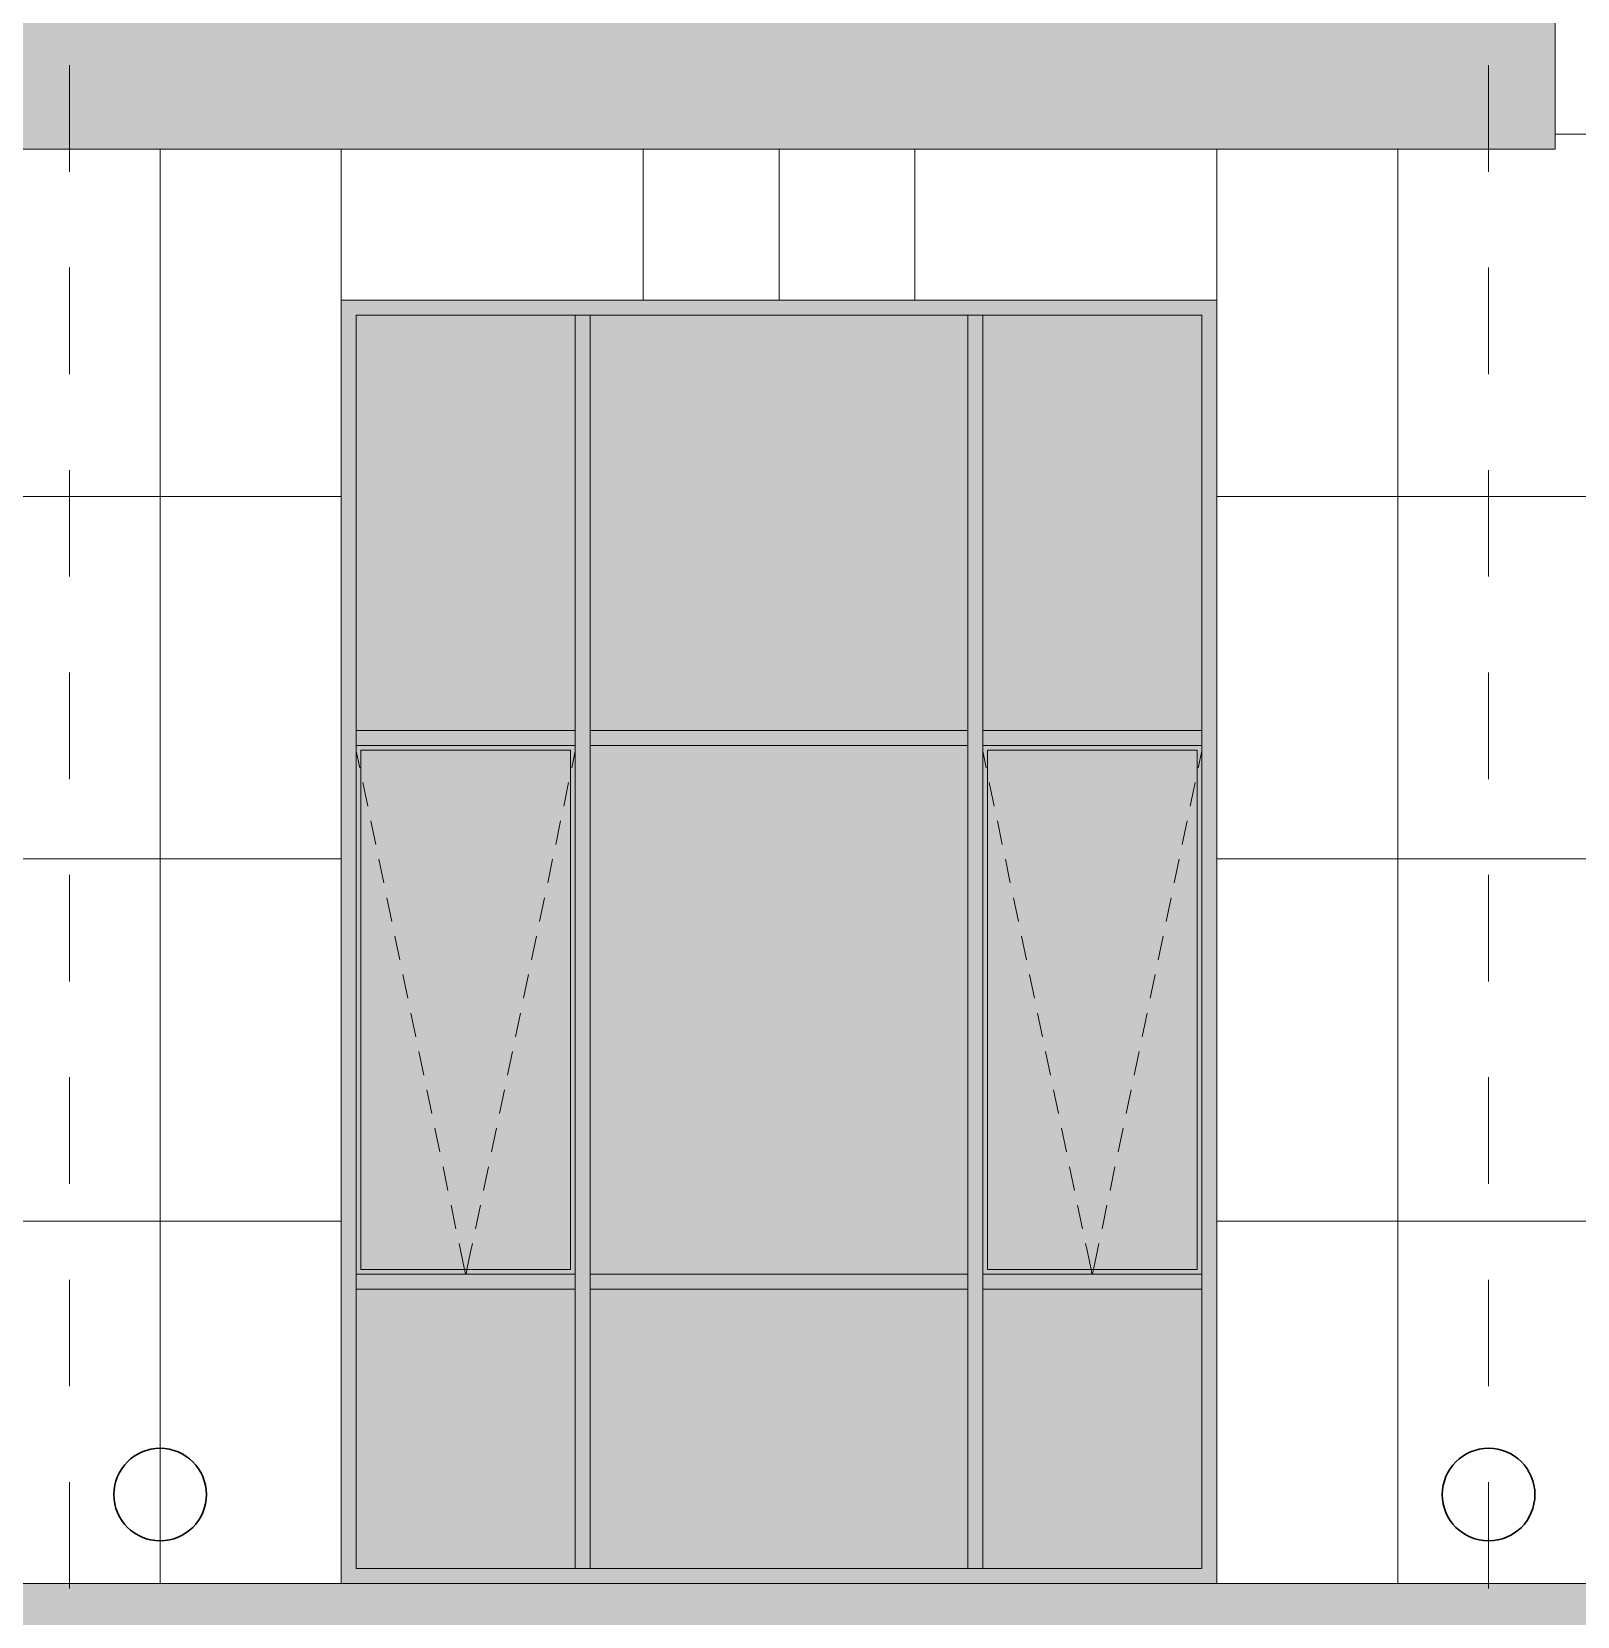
# Model space of a CAD drawing. Header units: millimetres. Extents: x 1499747 to 4230374, y -28481 to 441852.
# Drawn here: x 4059217 to 4064336, y 363720 to 368967 of the extents above; entities that cross this region are included whole.
import ezdxf

# ---------------------------------------------------------------- set-up
doc = ezdxf.new("R2010")
doc.units = ezdxf.units.MM
doc.header["$MEASUREMENT"] = 0
doc.layers.add('Чертеж и Рисунок', color=7, linetype='Continuous')

msp = doc.modelspace()

# ---------------------------------------------------------------- hatches: boundary and pattern name
at = {"layer": 'Чертеж и Рисунок', "linetype": 'Continuous', "lineweight": 0, "true_color": 0xffffff}
msp.add_hatch(color=7, dxfattribs=at).paths.add_polyline_path([(4064261.98867, 369078.36428), (4035991.94548, 369078.36428), (4035991.94548, 368578.36352), (4064261.98867, 368578.36352)])
at = {"layer": 'Чертеж и Рисунок', "linetype": 'Continuous', "lineweight": 0, "true_color": 0x2e2e2e}
for points in [[(4060241.98253, 367128.3613), (4060291.9826, 367128.3613), (4060291.9826, 368028.36268), (4060241.98253, 368078.36275)], [(4061041.98375, 368078.36275), (4060241.98253, 368078.36275), (4060291.9826, 368028.36268), (4061041.98375, 368028.36268)], [(4061041.98375, 368078.36275), (4061041.98375, 368028.36268), (4061691.98474, 368028.36268), (4061691.98474, 368078.36275)], [(4061691.98474, 368028.36268), (4062341.98574, 368028.36268), (4062341.98574, 368078.36275), (4061691.98474, 368078.36275)], [(4062341.98574, 368078.36275), (4062341.98574, 368028.36268), (4063091.98688, 368028.36268), (4063141.98696, 368078.36275)], [(4063141.98696, 367128.3613), (4063141.98696, 368078.36275), (4063091.98688, 368028.36268), (4063091.98688, 367128.3613)], [(4061016.98371, 368028.36268), (4061016.98371, 367128.3613), (4061066.98379, 367128.3613), (4061066.98379, 368028.36268)], [(4062316.9857, 368028.36268), (4062316.9857, 367128.3613), (4062366.98577, 367128.3613), (4062366.98577, 368028.36268)], [(4060241.98253, 366628.36054), (4060291.9826, 366628.36054), (4060291.9826, 367128.3613), (4060241.98253, 367128.3613)], [(4061016.98371, 367128.3613), (4061016.98371, 366628.36054), (4061066.98379, 366628.36054), (4061066.98379, 367128.3613)], [(4062316.9857, 367128.3613), (4062316.9857, 366628.36054), (4062366.98577, 366628.36054), (4062366.98577, 367128.3613)], [(4063141.98696, 366628.36054), (4063141.98696, 367128.3613), (4063091.98688, 367128.3613), (4063091.98688, 366628.36054)], [(4060291.9826, 366653.36058), (4060291.9826, 366603.3605), (4061016.98371, 366603.3605), (4061016.98371, 366653.36058)], [(4061066.98379, 366603.3605), (4061691.98474, 366603.3605), (4061691.98474, 366653.36058), (4061066.98379, 366653.36058)], [(4061691.98474, 366603.3605), (4062316.9857, 366603.3605), (4062316.9857, 366653.36058), (4061691.98474, 366653.36058)], [(4062366.98577, 366653.36058), (4062366.98577, 366603.3605), (4063091.98688, 366603.3605), (4063091.98688, 366653.36058)], [(4060241.98253, 366228.35993), (4060291.9826, 366228.35993), (4060291.9826, 366628.36054), (4060241.98253, 366628.36054)], [(4061016.98371, 366628.36054), (4061016.98371, 366228.35993), (4061066.98379, 366228.35993), (4061066.98379, 366628.36054)], [(4062316.9857, 366628.36054), (4062316.9857, 366228.35993), (4062366.98577, 366228.35993), (4062366.98577, 366628.36054)], [(4063141.98696, 366228.35993), (4063141.98696, 366628.36054), (4063091.98688, 366628.36054), (4063091.98688, 366228.35993)], [(4060241.98253, 364828.35779), (4060291.9826, 364828.35779), (4060291.9826, 366228.35993), (4060241.98253, 366228.35993)], [(4061016.98371, 366228.35993), (4061016.98371, 364828.35779), (4061066.98379, 364828.35779), (4061066.98379, 366228.35993)], [(4062316.9857, 366228.35993), (4062316.9857, 364828.35779), (4062366.98577, 364828.35779), (4062366.98577, 366228.35993)], [(4063141.98696, 364828.35779), (4063141.98696, 366228.35993), (4063091.98688, 366228.35993), (4063091.98688, 364828.35779)], [(4060291.9826, 364853.35783), (4060291.9826, 364803.35775), (4061016.98371, 364803.35775), (4061016.98371, 364853.35783)], [(4061066.98379, 364803.35775), (4061691.98474, 364803.35775), (4061691.98474, 364853.35783), (4061066.98379, 364853.35783)], [(4061691.98474, 364803.35775), (4062316.9857, 364803.35775), (4062316.9857, 364853.35783), (4061691.98474, 364853.35783)], [(4062366.98577, 364853.35783), (4062366.98577, 364803.35775), (4063091.98688, 364803.35775), (4063091.98688, 364853.35783)], [(4060241.98253, 364828.35779), (4060241.98253, 363828.35626), (4060291.9826, 363878.35634), (4060291.9826, 364828.35779)], [(4061066.98379, 364828.35779), (4061016.98371, 364828.35779), (4061016.98371, 363878.35634), (4061066.98379, 363878.35634)], [(4062316.9857, 364828.35779), (4062316.9857, 363878.35634), (4062366.98577, 363878.35634), (4062366.98577, 364828.35779)], [(4063141.98696, 364828.35779), (4063091.98688, 364828.35779), (4063091.98688, 363878.35634), (4063141.98696, 363828.35626)], [(4061041.98375, 363828.35626), (4061041.98375, 363878.35634), (4060291.9826, 363878.35634), (4060241.98253, 363828.35626)], [(4061691.98474, 363828.35626), (4061691.98474, 363878.35634), (4061041.98375, 363878.35634), (4061041.98375, 363828.35626)], [(4061691.98474, 363828.35626), (4062341.98574, 363828.35626), (4062341.98574, 363878.35634), (4061691.98474, 363878.35634)], [(4062341.98574, 363828.35626), (4063141.98696, 363828.35626), (4063091.98688, 363878.35634), (4062341.98574, 363878.35634)]]:
    msp.add_hatch(color=250, dxfattribs=at).paths.add_polyline_path(points)
at = {"layer": 'Чертеж и Рисунок', "linetype": 'Continuous', "lineweight": 0, "true_color": 0x84adf9}
for points in [[(4060291.9826, 366653.36058), (4061016.98371, 366653.36058), (4061016.98371, 367128.3613), (4061016.98371, 368028.36268), (4060291.9826, 368028.36268)], [(4061066.98379, 368028.36268), (4061066.98379, 366653.36058), (4062316.9857, 366653.36058), (4062316.9857, 368028.36268)], [(4062366.98577, 368028.36268), (4062366.98577, 366653.36058), (4063091.98688, 366653.36058), (4063091.98688, 367128.3613), (4063091.98688, 368028.36268)], [(4061001.98369, 364868.35785), (4061001.98369, 366588.36048), (4060306.98263, 366588.36048), (4060306.98263, 364868.35785)], [(4061066.98379, 364853.35783), (4062316.9857, 364853.35783), (4062316.9857, 366603.3605), (4061066.98379, 366603.3605)], [(4063076.98686, 364868.35785), (4063076.98686, 366588.36048), (4062381.9858, 366588.36048), (4062381.9858, 364868.35785)], [(4060291.9826, 364803.35775), (4060291.9826, 363878.35634), (4061016.98371, 363878.35634), (4061016.98371, 364803.35775)], [(4061066.98379, 364803.35775), (4061066.98379, 363878.35634), (4062316.9857, 363878.35634), (4062316.9857, 364803.35775)], [(4062366.98577, 364803.35775), (4062366.98577, 363878.35634), (4063091.98688, 363878.35634), (4063091.98688, 364803.35775)]]:
    msp.add_hatch(color=161, dxfattribs=at).paths.add_polyline_path(points)
at = {"layer": 'Чертеж и Рисунок', "linetype": 'Continuous', "lineweight": 0, "true_color": 0xf7fdff}
for points in [[(4060291.9826, 364853.35783), (4060306.98263, 364868.35785), (4060306.98263, 366588.36048), (4060291.9826, 366603.3605), (4060291.9826, 366228.35993)], [(4060291.9826, 366603.3605), (4060306.98263, 366588.36048), (4061001.98369, 366588.36048), (4061016.98371, 366603.3605)], [(4061001.98369, 366588.36048), (4061001.98369, 364868.35785), (4061016.98371, 364853.35783), (4061016.98371, 366228.35993), (4061016.98371, 366603.3605)], [(4062366.98577, 364853.35783), (4062381.9858, 364868.35785), (4062381.9858, 366588.36048), (4062366.98577, 366603.3605), (4062366.98577, 366228.35993)], [(4062366.98577, 366603.3605), (4062381.9858, 366588.36048), (4063076.98686, 366588.36048), (4063091.98688, 366603.3605)], [(4063076.98686, 366588.36048), (4063076.98686, 364868.35785), (4063091.98688, 364853.35783), (4063091.98688, 366228.35993), (4063091.98688, 366603.3605)], [(4060306.98263, 364868.35785), (4060291.9826, 364853.35783), (4061016.98371, 364853.35783), (4061001.98369, 364868.35785)], [(4062381.9858, 364868.35785), (4062366.98577, 364853.35783), (4063091.98688, 364853.35783), (4063076.98686, 364868.35785)]]:
    msp.add_hatch(color=7, dxfattribs=at).paths.add_polyline_path(points)
at = {"layer": 'Чертеж и Рисунок', "linetype": 'Continuous', "lineweight": 0, "true_color": 0x7f7f7f}
for points in [[(4059016.98066, 363828.35626), (4059016.98066, 359728.35), (4059666.98165, 359728.35), (4059666.98165, 363828.35626)], [(4059666.98165, 363828.35626), (4059666.98165, 363628.35595), (4063716.98784, 363628.35595), (4063716.98784, 363828.35626)], [(4063716.98784, 363828.35626), (4063716.98784, 359728.35), (4064366.98883, 359728.35), (4064366.98883, 363828.35626)]]:
    msp.add_hatch(color=8, dxfattribs=at).paths.add_polyline_path(points)

# ---------------------------------------------------------------- linework, layer by layer
at = {"color": 4, "lineweight": 30}
for centre in [(4059642.28161, 364122.94576), (4064041.98833, 364122.94576)]:
    msp.add_circle(centre, 153.33953, dxfattribs=at)
at = {"layer": 'Чертеж и Рисунок', "color": 255, "linetype": 'Continuous', "lineweight": 0}
for points in [[(4064261.98867, 368578.36352), (4064261.98867, 369078.36428)], [(4035991.94548, 368578.36352), (4064261.98867, 368578.36352)]]:
    msp.add_lwpolyline(points, dxfattribs=at)
at = {"layer": 'Чертеж и Рисунок', "color": 8, "linetype": 'Continuous', "lineweight": 15}
for points in [[(4059341.98115, 368856.16394), (4059341.98115, 368503.3634)], [(4064041.98833, 368856.16394), (4064041.98833, 368503.3634)], [(4059341.98115, 368185.86292), (4059341.98115, 367833.16238)], [(4064041.98833, 368185.86292), (4064041.98833, 367833.16238)], [(4059341.98115, 367515.66189), (4059341.98115, 367162.86135)], [(4064041.98833, 367515.66189), (4064041.98833, 367162.86135)], [(4059341.98115, 366845.36087), (4059341.98115, 366492.56033)], [(4064041.98833, 366845.36087), (4064041.98833, 366492.56033)], [(4059341.98115, 366175.05984), (4059341.98115, 365822.25931)], [(4064041.98833, 366175.05984), (4064041.98833, 365822.25931)], [(4059341.98115, 365504.75882), (4059341.98115, 365152.05828)], [(4064041.98833, 365504.75882), (4064041.98833, 365152.05828)], [(4059341.98115, 364834.5578), (4059341.98115, 364481.75726)], [(4064041.98833, 364834.5578), (4064041.98833, 364481.75726)], [(4059341.98115, 364164.25677), (4059341.98115, 363811.45623)], [(4064041.98833, 364164.25677), (4064041.98833, 363811.45623)]]:
    msp.add_lwpolyline(points, dxfattribs=at)
at = {"layer": 'Чертеж и Рисунок', "color": 253, "linetype": 'Continuous', "lineweight": 5, "true_color": 0xaaaaaa}
for points in [[(4064261.98867, 368627.96359), (4064941.98971, 368627.96359)], [(4059642.28161, 368578.36352), (4059642.28161, 363828.35626)], [(4060242.28253, 368578.36352), (4060242.28253, 368078.36275)], [(4061242.28405, 368578.36352), (4061242.28405, 368078.36275)], [(4061692.08474, 368578.36352), (4061692.08474, 368078.36275)], [(4062141.78543, 368578.36352), (4062141.78543, 368078.36275)], [(4063141.98696, 368578.36352), (4063141.98696, 368078.36275)], [(4063741.78787, 368578.36352), (4063741.78787, 363828.35626)], [(4059004.48064, 367427.96176), (4060241.98253, 367427.96176)], [(4063141.98696, 367427.96176), (4064941.98971, 367427.96176)], [(4059004.48064, 366227.95993), (4060241.98253, 366227.95993)], [(4063141.98696, 366227.95993), (4064941.98971, 366227.95993)], [(4059004.48064, 365027.95809), (4060241.98253, 365027.95809)], [(4063141.98696, 365027.95809), (4064941.98971, 365027.95809)]]:
    msp.add_lwpolyline(points, dxfattribs=at)
at = {"layer": 'Чертеж и Рисунок', "color": 7, "linetype": 'Continuous', "lineweight": 5}
for points in [[(4060241.98253, 363828.35626), (4060241.98253, 368078.36275)], [(4060241.98253, 368078.36275), (4063141.98696, 368078.36275)], [(4063141.98696, 368078.36275), (4063141.98696, 363828.35626)], [(4060291.9826, 367128.3613), (4060291.9826, 368028.36268)], [(4060291.9826, 368028.36268), (4061016.98371, 368028.36268)], [(4061016.98371, 368028.36268), (4061041.98375, 368028.36268)], [(4061016.98371, 367128.3613), (4061016.98371, 368028.36268)], [(4061041.98375, 368028.36268), (4061066.98379, 368028.36268)], [(4061066.98379, 368028.36268), (4061691.98474, 368028.36268)], [(4061066.98379, 367128.3613), (4061066.98379, 368028.36268)], [(4061691.98474, 368028.36268), (4062316.9857, 368028.36268)], [(4062316.9857, 367128.3613), (4062316.9857, 368028.36268)], [(4062316.9857, 368028.36268), (4062341.98574, 368028.36268)], [(4062341.98574, 368028.36268), (4062366.98577, 368028.36268)], [(4062366.98577, 368028.36268), (4063091.98688, 368028.36268)], [(4062366.98577, 367128.3613), (4062366.98577, 368028.36268)], [(4063091.98688, 367128.3613), (4063091.98688, 368028.36268)], [(4060291.9826, 366653.36058), (4060291.9826, 367128.3613)], [(4061016.98371, 366653.36058), (4061016.98371, 367128.3613)], [(4061066.98379, 366653.36058), (4061066.98379, 367128.3613)], [(4062316.9857, 366653.36058), (4062316.9857, 367128.3613)], [(4062366.98577, 366653.36058), (4062366.98577, 367128.3613)], [(4063091.98688, 366653.36058), (4063091.98688, 367128.3613)], [(4060291.9826, 366628.36054), (4060291.9826, 366653.36058)], [(4061016.98371, 366653.36058), (4060291.9826, 366653.36058)], [(4061016.98371, 366628.36054), (4061016.98371, 366653.36058)], [(4061066.98379, 366628.36054), (4061066.98379, 366653.36058)], [(4061691.98474, 366653.36058), (4061066.98379, 366653.36058)], [(4062316.9857, 366653.36058), (4061691.98474, 366653.36058)], [(4062316.9857, 366628.36054), (4062316.9857, 366653.36058)], [(4062366.98577, 366628.36054), (4062366.98577, 366653.36058)], [(4063091.98688, 366653.36058), (4062366.98577, 366653.36058)], [(4063091.98688, 366628.36054), (4063091.98688, 366653.36058)], [(4060291.9826, 366603.3605), (4060291.9826, 366628.36054)], [(4061016.98371, 366603.3605), (4060291.9826, 366603.3605)], [(4060291.9826, 366228.35993), (4060291.9826, 366603.3605)], [(4061001.98369, 366588.36048), (4060306.98263, 366588.36048)], [(4060306.98263, 366588.36048), (4060306.98263, 364868.35785)], [(4061001.98369, 364868.35785), (4061001.98369, 366588.36048)], [(4061016.98371, 366228.35993), (4061016.98371, 366628.36054)], [(4061066.98379, 366603.3605), (4061066.98379, 366628.36054)], [(4061691.98474, 366603.3605), (4061066.98379, 366603.3605)], [(4061066.98379, 366228.35993), (4061066.98379, 366603.3605)], [(4062316.9857, 366603.3605), (4061691.98474, 366603.3605)], [(4062316.9857, 366603.3605), (4062316.9857, 366628.36054)], [(4062316.9857, 366228.35993), (4062316.9857, 366603.3605)], [(4062366.98577, 366603.3605), (4062366.98577, 366628.36054)], [(4063091.98688, 366603.3605), (4062366.98577, 366603.3605)], [(4062366.98577, 366228.35993), (4062366.98577, 366603.3605)], [(4063076.98686, 366588.36048), (4062381.9858, 366588.36048)], [(4062381.9858, 366588.36048), (4062381.9858, 364868.35785)], [(4063076.98686, 364868.35785), (4063076.98686, 366588.36048)], [(4063091.98688, 366603.3605), (4063091.98688, 366628.36054)], [(4063091.98688, 366228.35993), (4063091.98688, 366603.3605)], [(4060291.9826, 364828.35779), (4060291.9826, 366228.35993)], [(4061016.98371, 364853.35783), (4061016.98371, 366228.35993)], [(4061066.98379, 364853.35783), (4061066.98379, 366228.35993)], [(4062316.9857, 364853.35783), (4062316.9857, 366228.35993)], [(4062366.98577, 364853.35783), (4062366.98577, 366228.35993)], [(4063091.98688, 364853.35783), (4063091.98688, 366228.35993)], [(4061016.98371, 364853.35783), (4060291.9826, 364853.35783)], [(4060306.98263, 364868.35785), (4061001.98369, 364868.35785)], [(4061016.98371, 364828.35779), (4061016.98371, 364853.35783)], [(4061066.98379, 364828.35779), (4061066.98379, 364853.35783)], [(4061691.98474, 364853.35783), (4061066.98379, 364853.35783)], [(4062316.9857, 364853.35783), (4061691.98474, 364853.35783)], [(4062316.9857, 364828.35779), (4062316.9857, 364853.35783)], [(4062366.98577, 364828.35779), (4062366.98577, 364853.35783)], [(4063091.98688, 364853.35783), (4062366.98577, 364853.35783)], [(4062381.9858, 364868.35785), (4063076.98686, 364868.35785)], [(4063091.98688, 364828.35779), (4063091.98688, 364853.35783)], [(4060291.9826, 363878.35634), (4060291.9826, 364828.35779)], [(4061016.98371, 364803.35775), (4060291.9826, 364803.35775)], [(4061016.98371, 364803.35775), (4061016.98371, 364828.35779)], [(4061016.98371, 363878.35634), (4061016.98371, 364803.35775)], [(4061066.98379, 364803.35775), (4061066.98379, 364828.35779)], [(4061066.98379, 363878.35634), (4061066.98379, 364803.35775)], [(4061691.98474, 364803.35775), (4061066.98379, 364803.35775)], [(4062316.9857, 364803.35775), (4061691.98474, 364803.35775)], [(4062316.9857, 364803.35775), (4062316.9857, 364828.35779)], [(4062316.9857, 363878.35634), (4062316.9857, 364803.35775)], [(4062366.98577, 364803.35775), (4062366.98577, 364828.35779)], [(4062366.98577, 363878.35634), (4062366.98577, 364803.35775)], [(4063091.98688, 364803.35775), (4062366.98577, 364803.35775)], [(4063091.98688, 364803.35775), (4063091.98688, 364828.35779)], [(4063091.98688, 363878.35634), (4063091.98688, 364803.35775)], [(4061016.98371, 363878.35634), (4060291.9826, 363878.35634)], [(4061041.98375, 363878.35634), (4061016.98371, 363878.35634)], [(4061066.98379, 363878.35634), (4061041.98375, 363878.35634)], [(4061691.98474, 363878.35634), (4061066.98379, 363878.35634)], [(4062341.98574, 363878.35634), (4061691.98474, 363878.35634)], [(4063091.98688, 363878.35634), (4062341.98574, 363878.35634)], [(4059004.48064, 363828.35626), (4060241.98253, 363828.35626)], [(4061041.98375, 363828.35626), (4060241.98253, 363828.35626)], [(4061691.98474, 363828.35626), (4061041.98375, 363828.35626)], [(4062341.98574, 363828.35626), (4061691.98474, 363828.35626)], [(4063141.98696, 363828.35626), (4062341.98574, 363828.35626)], [(4063141.98696, 363828.35626), (4064941.98971, 363828.35626)]]:
    msp.add_lwpolyline(points, dxfattribs=at)
at = {"layer": 'Чертеж и Рисунок', "color": 23, "linetype": 'Continuous', "lineweight": 5, "true_color": 0xbf8080}
for points in [[(4060291.9826, 366584.46047), (4060303.28262, 366530.06039)], [(4061016.98371, 366584.46047), (4061005.58369, 366530.06039)], [(4062366.98577, 366584.46047), (4062378.28579, 366530.06039)], [(4063091.98688, 366584.46047), (4063080.58686, 366530.06039)], [(4060313.48264, 366481.16031), (4060329.88266, 366402.86019)], [(4060995.38368, 366481.16031), (4060978.98365, 366402.86019)], [(4062388.48581, 366481.16031), (4062404.88583, 366402.86019)], [(4063070.38685, 366481.16031), (4063053.98682, 366402.86019)], [(4060340.08268, 366353.86012), (4060356.4827, 366275.56)], [(4060968.78364, 366353.86012), (4060952.48361, 366275.56)], [(4062415.08585, 366353.86012), (4062431.48587, 366275.56)], [(4063043.78681, 366353.86012), (4063027.48678, 366275.56)], [(4060366.68272, 366226.65992), (4060382.98274, 366148.3598)], [(4060942.2836, 366226.65992), (4060925.88357, 366148.3598)], [(4062441.68589, 366226.65992), (4062457.98591, 366148.3598)], [(4063017.28677, 366226.65992), (4063000.88674, 366148.3598)], [(4060393.28276, 366099.35973), (4060409.58278, 366021.05961)], [(4060915.68356, 366099.35973), (4060899.28353, 366021.05961)], [(4062468.28593, 366099.35973), (4062484.58595, 366021.05961)], [(4062990.68673, 366099.35973), (4062974.2867, 366021.05961)], [(4060419.7828, 365972.15953), (4060436.18282, 365893.85942)], [(4060889.08352, 365972.15953), (4060872.78349, 365893.85942)], [(4062494.78597, 365972.15953), (4062511.18599, 365893.85942)], [(4062964.08669, 365972.15953), (4062947.78666, 365893.85942)], [(4060446.38284, 365844.85934), (4060462.78286, 365766.55922)], [(4060862.48347, 365844.85934), (4060846.18345, 365766.55922)], [(4062521.38601, 365844.85934), (4062537.78603, 365766.55922)], [(4062937.48664, 365844.85934), (4062921.18662, 365766.55922)], [(4060472.98288, 365717.65915), (4060489.2829, 365639.25903)], [(4060835.98343, 365717.65915), (4060819.58341, 365639.25903)], [(4062547.98605, 365717.65915), (4062564.28607, 365639.25903)], [(4062910.9866, 365717.65915), (4062894.58658, 365639.25903)], [(4060499.48292, 365590.35895), (4060515.88295, 365512.05883)], [(4060809.38339, 365590.35895), (4060792.98337, 365512.05883)], [(4062574.48609, 365590.35895), (4062590.88612, 365512.05883)], [(4062884.38656, 365590.35895), (4062867.98654, 365512.05883)], [(4060526.08296, 365463.05876), (4060542.48299, 365384.75864)], [(4060782.78335, 365463.05876), (4060766.48333, 365384.75864)], [(4062601.08613, 365463.05876), (4062617.48616, 365384.75864)], [(4062857.78652, 365463.05876), (4062841.4865, 365384.75864)], [(4060552.683, 365335.85856), (4060568.98303, 365257.55844)], [(4060756.28331, 365335.85856), (4060739.88329, 365257.55844)], [(4062627.68617, 365335.85856), (4062643.9862, 365257.55844)], [(4062831.28648, 365335.85856), (4062814.88646, 365257.55844)], [(4060579.28304, 365208.55837), (4060595.58307, 365130.25825)], [(4060729.68327, 365208.55837), (4060713.28325, 365130.25825)], [(4062654.28621, 365208.55837), (4062670.58624, 365130.25825)], [(4062804.68644, 365208.55837), (4062788.28642, 365130.25825)], [(4060605.78308, 365081.35817), (4060622.18311, 365003.05805)], [(4060703.08323, 365081.35817), (4060686.78321, 365003.05805)], [(4062680.78625, 365081.35817), (4062697.18628, 365003.05805)], [(4062778.0864, 365081.35817), (4062761.78638, 365003.05805)], [(4060632.38312, 364954.05798), (4060638.08313, 364926.75794)], [(4060676.48319, 364954.05798), (4060670.78318, 364926.75794)], [(4062707.38629, 364954.05798), (4062713.0863, 364926.75794)], [(4062751.48636, 364954.05798), (4062745.78635, 364926.75794)], [(4060638.08313, 364926.75794), (4060650.28315, 364868.35785)], [(4060670.78318, 364926.75794), (4060658.58316, 364868.35785)], [(4062713.0863, 364926.75794), (4062725.28632, 364868.35785)], [(4062745.78635, 364926.75794), (4062733.58633, 364868.35785)], [(4060650.28315, 364868.35785), (4060653.38316, 364853.35783)], [(4060658.58316, 364868.35785), (4060655.48316, 364853.35783)], [(4062725.28632, 364868.35785), (4062728.38633, 364853.35783)], [(4062733.58633, 364868.35785), (4062730.48633, 364853.35783)]]:
    msp.add_lwpolyline(points, dxfattribs=at)
at = {"layer": 'Чертеж и Рисунок', "color": 1, "linetype": 'Continuous', "lineweight": 0}
for points in [[(4059426.08128, 363828.35626), (4059955.28209, 363828.35626)], [(4060166.88241, 363828.35626), (4060307.98263, 363828.35626)], [(4060519.68295, 363828.35626), (4061048.88376, 363828.35626)], [(4061260.48408, 363828.35626), (4061401.6843, 363828.35626)], [(4061613.28462, 363828.35626), (4062142.48543, 363828.35626)], [(4062354.18575, 363828.35626), (4062495.28597, 363828.35626)], [(4062706.88629, 363828.35626), (4063236.0871, 363828.35626)], [(4063447.78742, 363828.35626), (4063588.88764, 363828.35626)], [(4063800.48796, 363828.35626), (4064329.68877, 363828.35626)]]:
    msp.add_lwpolyline(points, dxfattribs=at)

doc.saveas('drawing.dxf')
